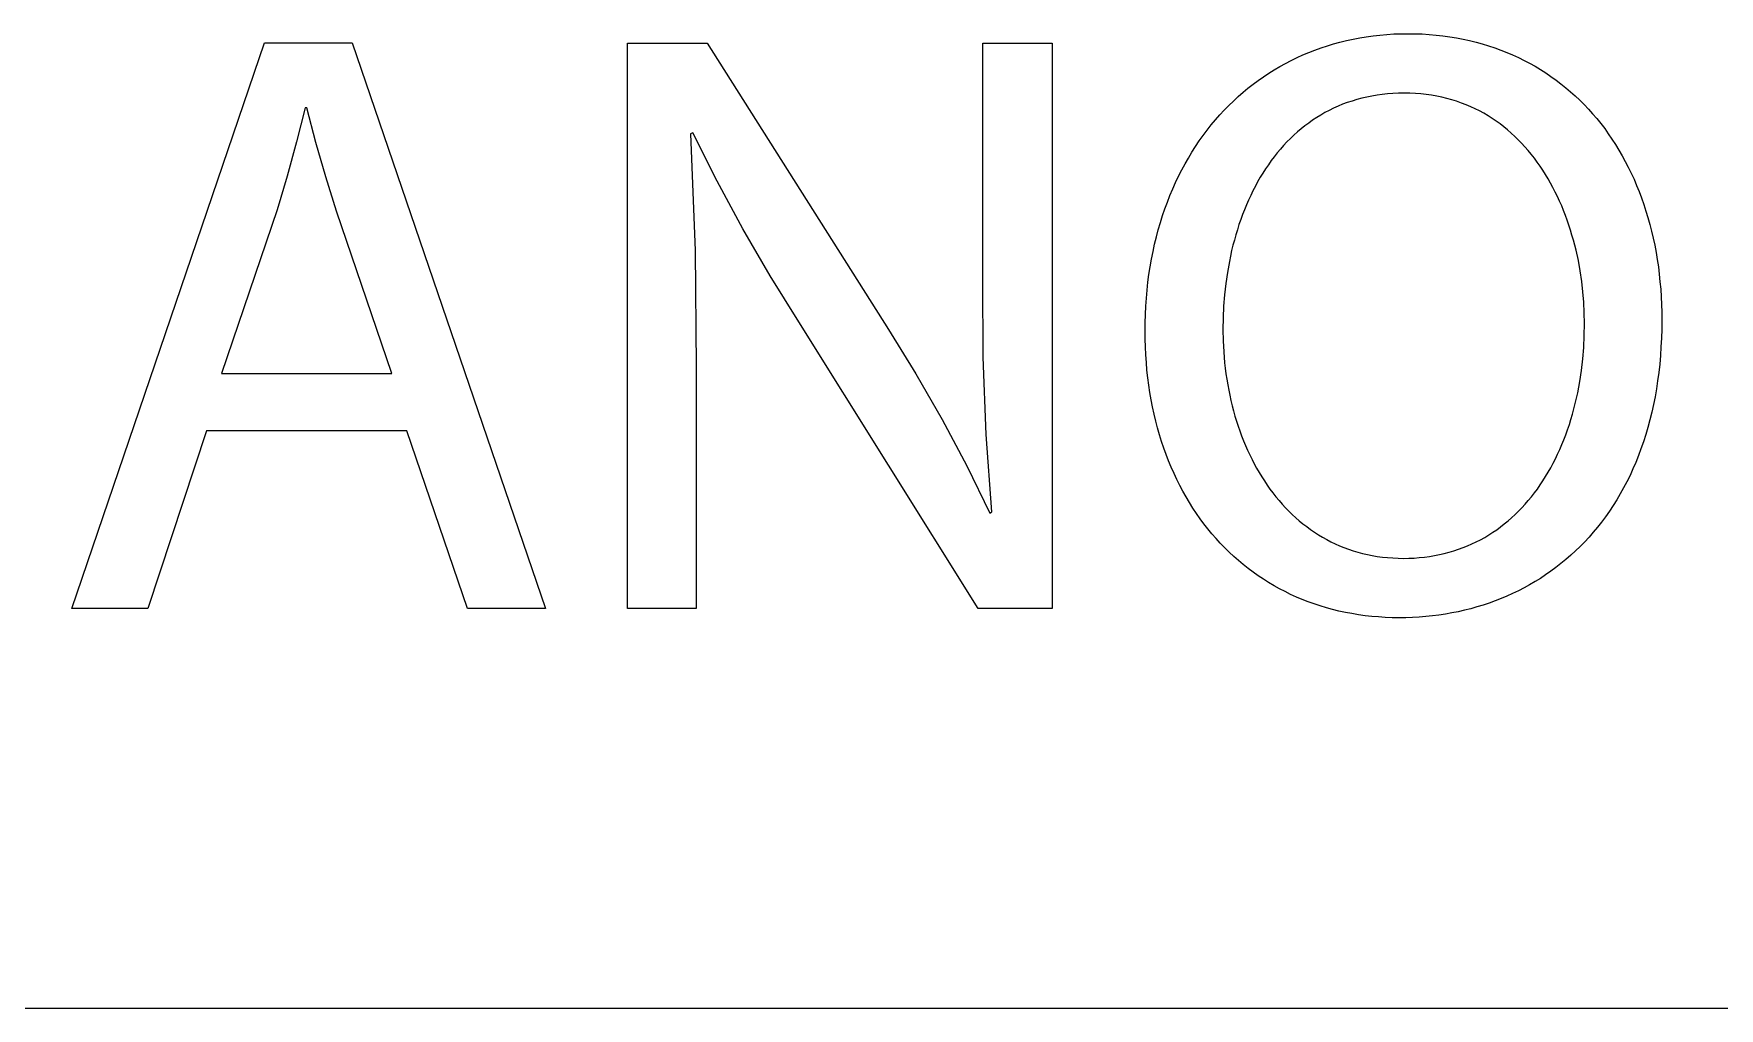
# Model space of a CAD drawing. Header units: millimetres. Extents: x 4001 to 9794, y -321 to 3726.
# Drawn here: x 8444.2 to 8560.7, y -321.4 to -254.1 of the extents above; entities that cross this region are included whole.
import ezdxf

# ---------------------------------------------------------------- set-up
doc = ezdxf.new("R2010")
doc.units = ezdxf.units.MM
doc.header["$MEASUREMENT"] = 0
doc.layers.add('Domyślny', color=7, linetype='Continuous', true_color=0x000000)

msp = doc.modelspace()

# ---------------------------------------------------------------- linework, layer by layer
at = {"layer": 'Domyślny', "color": 18, "lineweight": 15, "true_color": 0x000000}
for p, q in [((8446.84, -293.78), (8460.15, -254.7)), ((8460.15, -254.7), (8466.21, -254.7)), ((8466.21, -254.7), (8479.56, -293.78)), ((8485.24, -293.78), (8485.24, -254.72)), ((8485.24, -254.72), (8490.74, -254.72)), ((8490.74, -254.72), (8503.26, -274.49)), ((8509.8, -271.06), (8509.8, -254.72)), ((8509.8, -254.72), (8514.58, -254.72)), ((8514.58, -254.72), (8514.58, -293.78)), ((8532.74, -255.19), (8533.17, -255.03)), ((8533.17, -255.03), (8533.6, -254.89)), ((8533.6, -254.89), (8534.03, -254.76)), ((8534.03, -254.76), (8534.47, -254.64)), ((8534.47, -254.64), (8534.92, -254.53)), ((8534.92, -254.53), (8535.37, -254.43)), ((8535.37, -254.43), (8535.83, -254.35)), ((8535.83, -254.35), (8536.29, -254.27)), ((8536.29, -254.27), (8536.76, -254.21)), ((8536.76, -254.21), (8537.23, -254.16)), ((8537.23, -254.16), (8537.7, -254.11)), ((8537.7, -254.11), (8538.18, -254.08)), ((8538.18, -254.08), (8538.67, -254.07)), ((8538.67, -254.07), (8539.15, -254.06)), ((8539.15, -254.06), (8539.65, -254.07)), ((8539.65, -254.07), (8540.14, -254.08)), ((8540.14, -254.08), (8540.63, -254.11)), ((8540.63, -254.11), (8541.11, -254.16)), ((8541.11, -254.16), (8541.58, -254.21)), ((8541.58, -254.21), (8542.05, -254.27)), ((8542.05, -254.27), (8542.51, -254.35)), ((8542.51, -254.35), (8542.97, -254.44)), ((8542.97, -254.44), (8543.42, -254.53)), ((8543.42, -254.53), (8543.87, -254.64)), ((8543.87, -254.64), (8544.3, -254.76)), ((8544.3, -254.76), (8544.74, -254.89)), ((8544.74, -254.89), (8545.16, -255.03)), ((8545.16, -255.03), (8545.58, -255.19)), ((8530.31, -256.32), (8530.7, -256.11)), ((8530.7, -256.11), (8531.1, -255.9)), ((8531.1, -255.9), (8531.5, -255.71)), ((8531.5, -255.71), (8531.91, -255.52)), ((8531.91, -255.52), (8532.32, -255.35)), ((8532.32, -255.35), (8532.74, -255.19)), ((8545.58, -255.19), (8545.99, -255.35)), ((8545.99, -255.35), (8546.4, -255.52)), ((8546.4, -255.52), (8546.8, -255.7)), ((8546.8, -255.7), (8547.19, -255.9)), ((8547.19, -255.9), (8547.57, -256.1)), ((8547.57, -256.1), (8547.95, -256.31)), ((8528.46, -257.55), (8528.82, -257.29)), ((8528.82, -257.29), (8529.18, -257.03)), ((8529.18, -257.03), (8529.55, -256.78)), ((8529.55, -256.78), (8529.93, -256.55)), ((8529.93, -256.55), (8530.31, -256.32)), ((8547.95, -256.31), (8548.32, -256.54)), ((8548.32, -256.54), (8548.69, -256.77)), ((8548.69, -256.77), (8549.05, -257.01)), ((8549.05, -257.01), (8549.4, -257.26)), ((8549.4, -257.26), (8549.74, -257.52)), ((8527.1, -258.71), (8527.43, -258.4)), ((8527.43, -258.4), (8527.77, -258.11)), ((8527.77, -258.11), (8528.11, -257.83)), ((8528.11, -257.83), (8528.46, -257.55)), ((8535.97, -258.52), (8535.63, -258.61)), ((8536.32, -258.44), (8535.97, -258.52)), ((8536.67, -258.37), (8536.32, -258.44)), ((8537.03, -258.31), (8536.67, -258.37)), ((8537.39, -258.26), (8537.03, -258.31)), ((8537.76, -258.22), (8537.39, -258.26)), ((8538.13, -258.19), (8537.76, -258.22)), ((8538.52, -258.18), (8538.13, -258.19)), ((8538.9, -258.17), (8538.52, -258.18)), ((8539.3, -258.18), (8538.9, -258.17)), ((8539.68, -258.19), (8539.3, -258.18)), ((8540.06, -258.22), (8539.68, -258.19)), ((8540.43, -258.26), (8540.06, -258.22)), ((8540.8, -258.31), (8540.43, -258.26)), ((8541.16, -258.38), (8540.8, -258.31)), ((8541.51, -258.45), (8541.16, -258.38)), ((8541.86, -258.53), (8541.51, -258.45)), ((8542.2, -258.63), (8541.86, -258.53)), ((8549.74, -257.52), (8550.07, -257.79)), ((8550.07, -257.79), (8550.4, -258.07)), ((8550.4, -258.07), (8550.72, -258.36)), ((8550.72, -258.36), (8551.04, -258.66)), ((8462.97, -259.18), (8462.37, -261.54)), ((8463.08, -259.18), (8462.97, -259.18)), ((8463.71, -261.57), (8463.08, -259.18)), ((8525.86, -260.01), (8526.16, -259.67)), ((8526.16, -259.67), (8526.46, -259.34)), ((8526.46, -259.34), (8526.78, -259.02)), ((8526.78, -259.02), (8527.1, -258.71)), ((8533.14, -259.68), (8532.86, -259.85)), ((8533.43, -259.51), (8533.14, -259.68)), ((8533.73, -259.36), (8533.43, -259.51)), ((8534.03, -259.21), (8533.73, -259.36)), ((8534.34, -259.07), (8534.03, -259.21)), ((8534.65, -258.94), (8534.34, -259.07)), ((8534.97, -258.82), (8534.65, -258.94)), ((8535.3, -258.71), (8534.97, -258.82)), ((8535.63, -258.61), (8535.3, -258.71)), ((8542.53, -258.73), (8542.2, -258.63)), ((8542.86, -258.85), (8542.53, -258.73)), ((8543.18, -258.97), (8542.86, -258.85)), ((8543.5, -259.11), (8543.18, -258.97)), ((8543.81, -259.25), (8543.5, -259.11)), ((8544.11, -259.4), (8543.81, -259.25)), ((8544.41, -259.56), (8544.11, -259.4)), ((8544.7, -259.73), (8544.41, -259.56)), ((8544.98, -259.91), (8544.7, -259.73)), ((8551.04, -258.66), (8551.34, -258.96)), ((8551.34, -258.96), (8551.64, -259.28)), ((8551.64, -259.28), (8551.93, -259.6)), ((8551.93, -259.6), (8552.21, -259.93)), ((8525.01, -261.09), (8525.28, -260.72)), ((8525.28, -260.72), (8525.57, -260.36)), ((8525.57, -260.36), (8525.86, -260.01)), ((8531.53, -260.85), (8531.28, -261.07)), ((8531.78, -260.63), (8531.53, -260.85)), ((8532.04, -260.42), (8531.78, -260.63)), ((8532.31, -260.23), (8532.04, -260.42)), ((8532.58, -260.03), (8532.31, -260.23)), ((8532.86, -259.85), (8532.58, -260.03)), ((8545.26, -260.1), (8544.98, -259.91)), ((8545.53, -260.29), (8545.26, -260.1)), ((8545.79, -260.5), (8545.53, -260.29)), ((8546.05, -260.71), (8545.79, -260.5)), ((8546.3, -260.93), (8546.05, -260.71)), ((8552.21, -259.93), (8552.49, -260.27)), ((8552.49, -260.27), (8552.76, -260.62)), ((8552.76, -260.62), (8553.01, -260.98)), ((8462.37, -261.54), (8461.72, -263.9)), ((8464.39, -263.95), (8463.71, -261.57)), ((8489.75, -260.91), (8489.58, -260.97)), ((8489.58, -260.97), (8489.91, -269.03)), ((8491.43, -264.26), (8489.75, -260.91)), ((8524.23, -262.24), (8524.48, -261.85)), ((8524.48, -261.85), (8524.74, -261.47)), ((8524.74, -261.47), (8525.01, -261.09)), ((8530.35, -262.03), (8530.13, -262.29)), ((8530.57, -261.78), (8530.35, -262.03)), ((8530.8, -261.54), (8530.57, -261.78)), ((8531.04, -261.3), (8530.8, -261.54)), ((8531.28, -261.07), (8531.04, -261.3)), ((8546.55, -261.16), (8546.3, -260.93)), ((8546.79, -261.39), (8546.55, -261.16)), ((8547.02, -261.63), (8546.79, -261.39)), ((8547.25, -261.88), (8547.02, -261.63)), ((8547.47, -262.13), (8547.25, -261.88)), ((8553.01, -260.98), (8553.26, -261.34)), ((8553.26, -261.34), (8553.51, -261.72)), ((8553.51, -261.72), (8553.74, -262.1)), ((8523.53, -263.47), (8523.76, -263.06)), ((8523.76, -263.06), (8523.99, -262.65)), ((8523.99, -262.65), (8524.23, -262.24)), ((8529.52, -263.11), (8529.33, -263.4)), ((8529.72, -262.83), (8529.52, -263.11)), ((8529.92, -262.56), (8529.72, -262.83)), ((8530.13, -262.29), (8529.92, -262.56)), ((8547.69, -262.39), (8547.47, -262.13)), ((8547.9, -262.66), (8547.69, -262.39)), ((8548.1, -262.93), (8547.9, -262.66)), ((8548.3, -263.21), (8548.1, -262.93)), ((8548.49, -263.5), (8548.3, -263.21)), ((8553.74, -262.1), (8553.97, -262.49)), ((8553.97, -262.49), (8554.18, -262.88)), ((8554.18, -262.88), (8554.39, -263.29)), ((8461.72, -263.9), (8461.02, -266.24)), ((8465.13, -266.31), (8464.39, -263.95)), ((8493.21, -267.55), (8491.43, -264.26)), ((8522.91, -264.78), (8523.11, -264.34)), ((8523.11, -264.34), (8523.31, -263.9)), ((8523.31, -263.9), (8523.53, -263.47)), ((8528.78, -264.29), (8528.62, -264.6)), ((8528.96, -263.98), (8528.78, -264.29)), ((8529.14, -263.69), (8528.96, -263.98)), ((8529.33, -263.4), (8529.14, -263.69)), ((8548.67, -263.79), (8548.49, -263.5)), ((8548.85, -264.08), (8548.67, -263.79)), ((8549.02, -264.38), (8548.85, -264.08)), ((8549.18, -264.69), (8549.02, -264.38)), ((8554.39, -263.29), (8554.59, -263.7)), ((8554.59, -263.7), (8554.79, -264.12)), ((8554.79, -264.12), (8554.97, -264.54)), ((8522.54, -265.69), (8522.72, -265.23)), ((8522.72, -265.23), (8522.91, -264.78)), ((8528.15, -265.55), (8528, -265.88)), ((8528.3, -265.23), (8528.15, -265.55)), ((8528.45, -264.91), (8528.3, -265.23)), ((8528.62, -264.6), (8528.45, -264.91)), ((8549.34, -265), (8549.18, -264.69)), ((8549.5, -265.31), (8549.34, -265)), ((8549.64, -265.63), (8549.5, -265.31)), ((8554.97, -264.54), (8555.14, -264.97)), ((8555.14, -264.97), (8555.31, -265.41)), ((8555.31, -265.41), (8555.47, -265.86)), ((8461.02, -266.24), (8457.18, -277.54)), ((8468.95, -277.54), (8465.13, -266.31)), ((8522.06, -267.11), (8522.21, -266.63)), ((8522.21, -266.63), (8522.37, -266.15)), ((8522.37, -266.15), (8522.54, -265.69)), ((8527.74, -266.56), (8527.61, -266.9)), ((8527.87, -266.22), (8527.74, -266.56)), ((8528, -265.88), (8527.87, -266.22)), ((8549.79, -265.96), (8549.64, -265.63)), ((8549.92, -266.28), (8549.79, -265.96)), ((8550.05, -266.61), (8549.92, -266.28)), ((8550.17, -266.95), (8550.05, -266.61)), ((8555.47, -265.86), (8555.61, -266.31)), ((8555.61, -266.31), (8555.75, -266.77)), ((8495.09, -270.79), (8493.21, -267.55)), ((8521.78, -268.1), (8521.91, -267.6)), ((8521.91, -267.6), (8522.06, -267.11)), ((8527.38, -267.6), (8527.27, -267.96)), ((8527.49, -267.25), (8527.38, -267.6)), ((8527.61, -266.9), (8527.49, -267.25)), ((8550.29, -267.29), (8550.17, -266.95)), ((8550.4, -267.63), (8550.29, -267.29)), ((8550.5, -267.97), (8550.4, -267.63)), ((8555.75, -266.77), (8555.88, -267.24)), ((8555.88, -267.24), (8556, -267.71)), ((8556, -267.71), (8556.11, -268.19)), ((8489.91, -269.03), (8489.99, -277.09)), ((8521.55, -269.11), (8521.66, -268.6)), ((8521.66, -268.6), (8521.78, -268.1)), ((8526.98, -269.05), (8526.9, -269.42)), ((8527.07, -268.68), (8526.98, -269.05)), ((8527.17, -268.32), (8527.07, -268.68)), ((8527.27, -267.96), (8527.17, -268.32)), ((8550.6, -268.32), (8550.5, -267.97)), ((8550.7, -268.67), (8550.6, -268.32)), ((8550.78, -269.02), (8550.7, -268.67)), ((8550.94, -269.73), (8550.78, -269.02)), ((8556.11, -268.19), (8556.22, -268.68)), ((8556.22, -268.68), (8556.31, -269.17)), ((8521.27, -270.69), (8521.35, -270.16)), ((8521.35, -270.16), (8521.45, -269.63)), ((8521.45, -269.63), (8521.55, -269.11)), ((8526.83, -269.8), (8526.69, -270.55)), ((8526.9, -269.42), (8526.83, -269.8)), ((8551.07, -270.45), (8550.94, -269.73)), ((8556.31, -269.17), (8556.39, -269.67)), ((8556.39, -269.67), (8556.47, -270.17)), ((8556.47, -270.17), (8556.53, -270.68)), ((8497.07, -273.97), (8495.09, -270.79)), ((8509.82, -276.41), (8509.8, -271.06)), ((8521.14, -271.77), (8521.2, -271.23)), ((8521.2, -271.23), (8521.27, -270.69)), ((8526.58, -271.32), (8526.49, -272.1)), ((8526.69, -270.55), (8526.58, -271.32)), ((8551.18, -271.17), (8551.07, -270.45)), ((8551.26, -271.89), (8551.18, -271.17)), ((8556.53, -270.68), (8556.58, -271.2)), ((8556.58, -271.2), (8556.63, -271.72)), ((8521.05, -272.89), (8521.09, -272.33)), ((8521.09, -272.33), (8521.14, -271.77)), ((8526.49, -272.1), (8526.43, -272.89)), ((8551.32, -272.62), (8551.26, -271.89)), ((8556.63, -271.72), (8556.66, -272.24)), ((8556.66, -272.24), (8556.69, -272.77)), ((8521.01, -274.03), (8521.02, -273.45)), ((8521.02, -273.45), (8521.05, -272.89)), ((8526.4, -273.69), (8526.38, -274.49)), ((8526.43, -272.89), (8526.4, -273.69)), ((8551.35, -273.35), (8551.32, -272.62)), ((8551.36, -274.08), (8551.35, -273.35)), ((8556.69, -272.77), (8556.7, -273.31)), ((8556.7, -273.31), (8556.71, -273.85)), ((8509.47, -293.78), (8497.07, -273.97)), ((8503.26, -274.49), (8505.17, -277.57)), ((8521, -274.6), (8521.01, -274.03)), ((8521.01, -275.16), (8521, -274.6)), ((8526.38, -274.49), (8526.4, -275.27)), ((8551.35, -274.91), (8551.36, -274.08)), ((8556.7, -274.48), (8556.68, -275.09)), ((8556.71, -273.85), (8556.7, -274.48)), ((8521.02, -275.7), (8521.01, -275.16)), ((8521.05, -276.24), (8521.02, -275.7)), ((8526.4, -275.27), (8526.44, -276.04)), ((8526.44, -276.04), (8526.5, -276.8)), ((8551.25, -276.53), (8551.31, -275.73)), ((8551.31, -275.73), (8551.35, -274.91)), ((8556.65, -275.7), (8556.61, -276.3)), ((8556.68, -275.09), (8556.65, -275.7)), ((8489.99, -277.09), (8489.99, -293.78)), ((8510.03, -281.76), (8509.82, -276.41)), ((8521.09, -276.78), (8521.05, -276.24)), ((8521.13, -277.3), (8521.09, -276.78)), ((8526.5, -276.8), (8526.54, -277.18)), ((8526.54, -277.18), (8526.59, -277.56)), ((8551.16, -277.32), (8551.25, -276.53)), ((8556.56, -276.89), (8556.5, -277.47)), ((8556.61, -276.3), (8556.56, -276.89)), ((8457.18, -277.54), (8468.95, -277.54)), ((8505.17, -277.57), (8506.98, -280.72)), ((8521.19, -277.83), (8521.13, -277.3)), ((8521.26, -278.34), (8521.19, -277.83)), ((8521.33, -278.85), (8521.26, -278.34)), ((8526.59, -277.56), (8526.65, -277.94)), ((8526.65, -277.94), (8526.71, -278.31)), ((8526.71, -278.31), (8526.78, -278.68)), ((8550.97, -278.49), (8551.04, -278.1)), ((8551.04, -278.1), (8551.16, -277.32)), ((8556.42, -278.04), (8556.34, -278.6)), ((8556.5, -277.47), (8556.42, -278.04)), ((8521.42, -279.35), (8521.33, -278.85)), ((8521.52, -279.85), (8521.42, -279.35)), ((8526.78, -278.68), (8526.85, -279.04)), ((8526.85, -279.04), (8526.93, -279.41)), ((8526.93, -279.41), (8527.02, -279.77)), ((8550.73, -279.62), (8550.81, -279.25)), ((8550.81, -279.25), (8550.9, -278.87)), ((8550.9, -278.87), (8550.97, -278.49)), ((8556.24, -279.15), (8556.13, -279.69)), ((8556.34, -278.6), (8556.24, -279.15)), ((8521.62, -280.34), (8521.52, -279.85)), ((8521.74, -280.82), (8521.62, -280.34)), ((8527.02, -279.77), (8527.11, -280.12)), ((8527.11, -280.12), (8527.21, -280.48)), ((8527.21, -280.48), (8527.32, -280.83)), ((8550.43, -280.71), (8550.53, -280.35)), ((8550.53, -280.35), (8550.63, -279.99)), ((8550.63, -279.99), (8550.73, -279.62)), ((8556.02, -280.22), (8555.89, -280.74)), ((8556.13, -279.69), (8556.02, -280.22)), ((8456.14, -281.5), (8452.09, -293.78)), ((8469.99, -281.5), (8456.14, -281.5)), ((8474.17, -293.78), (8469.99, -281.5)), ((8506.98, -280.72), (8508.68, -283.92)), ((8510.41, -287.1), (8510.03, -281.76)), ((8521.86, -281.3), (8521.74, -280.82)), ((8522, -281.77), (8521.86, -281.3)), ((8522.14, -282.23), (8522, -281.77)), ((8527.32, -280.83), (8527.43, -281.17)), ((8527.43, -281.17), (8527.55, -281.51)), ((8527.55, -281.51), (8527.67, -281.85)), ((8527.67, -281.85), (8527.8, -282.18)), ((8549.94, -282.11), (8550.07, -281.77)), ((8550.07, -281.77), (8550.2, -281.42)), ((8550.2, -281.42), (8550.32, -281.07)), ((8550.32, -281.07), (8550.43, -280.71)), ((8555.6, -281.76), (8555.44, -282.25)), ((8555.75, -281.26), (8555.6, -281.76)), ((8555.89, -280.74), (8555.75, -281.26)), ((8522.29, -282.69), (8522.14, -282.23)), ((8522.46, -283.14), (8522.29, -282.69)), ((8527.8, -282.18), (8527.94, -282.51)), ((8527.94, -282.51), (8528.08, -282.84)), ((8528.08, -282.84), (8528.23, -283.16)), ((8549.51, -283.11), (8549.66, -282.78)), ((8549.66, -282.78), (8549.81, -282.45)), ((8549.81, -282.45), (8549.94, -282.11)), ((8555.27, -282.74), (8555.1, -283.21)), ((8555.44, -282.25), (8555.27, -282.74)), ((8508.68, -283.92), (8510.28, -287.18)), ((8522.63, -283.58), (8522.46, -283.14)), ((8522.81, -284.01), (8522.63, -283.58)), ((8523, -284.44), (8522.81, -284.01)), ((8528.23, -283.16), (8528.39, -283.47)), ((8528.39, -283.47), (8528.55, -283.78)), ((8528.55, -283.78), (8528.71, -284.08)), ((8528.71, -284.08), (8528.89, -284.38)), ((8548.86, -284.36), (8549.03, -284.05)), ((8549.03, -284.05), (8549.2, -283.74)), ((8549.2, -283.74), (8549.36, -283.43)), ((8549.36, -283.43), (8549.51, -283.11)), ((8554.71, -284.13), (8554.51, -284.58)), ((8554.91, -283.68), (8554.71, -284.13)), ((8555.1, -283.21), (8554.91, -283.68)), ((8523.19, -284.86), (8523, -284.44)), ((8523.4, -285.27), (8523.19, -284.86)), ((8523.61, -285.67), (8523.4, -285.27)), ((8528.89, -284.38), (8529.06, -284.68)), ((8529.06, -284.68), (8529.25, -284.96)), ((8529.25, -284.96), (8529.44, -285.25)), ((8529.44, -285.25), (8529.63, -285.52)), ((8548.11, -285.52), (8548.3, -285.24)), ((8548.3, -285.24), (8548.49, -284.95)), ((8548.49, -284.95), (8548.68, -284.66)), ((8548.68, -284.66), (8548.86, -284.36)), ((8554.29, -285.02), (8554.07, -285.44)), ((8554.51, -284.58), (8554.29, -285.02)), ((8523.84, -286.07), (8523.61, -285.67)), ((8524.07, -286.46), (8523.84, -286.07)), ((8524.31, -286.84), (8524.07, -286.46)), ((8529.63, -285.52), (8529.84, -285.79)), ((8529.84, -285.79), (8530.04, -286.06)), ((8530.04, -286.06), (8530.26, -286.31)), ((8530.26, -286.31), (8530.48, -286.56)), ((8547.26, -286.57), (8547.48, -286.32)), ((8547.48, -286.32), (8547.7, -286.06)), ((8547.7, -286.06), (8547.9, -285.79)), ((8547.9, -285.79), (8548.11, -285.52)), ((8553.59, -286.27), (8553.34, -286.66)), ((8553.84, -285.86), (8553.59, -286.27)), ((8554.07, -285.44), (8553.84, -285.86)), ((8510.28, -287.18), (8510.41, -287.1)), ((8524.55, -287.21), (8524.31, -286.84)), ((8524.81, -287.57), (8524.55, -287.21)), ((8525.07, -287.93), (8524.81, -287.57)), ((8530.48, -286.56), (8530.7, -286.81)), ((8530.7, -286.81), (8530.93, -287.05)), ((8530.93, -287.05), (8531.17, -287.28)), ((8531.17, -287.28), (8531.41, -287.5)), ((8531.41, -287.5), (8531.66, -287.71)), ((8546.08, -287.72), (8546.32, -287.51)), ((8546.32, -287.51), (8546.57, -287.28)), ((8546.57, -287.28), (8546.8, -287.05)), ((8546.8, -287.05), (8547.04, -286.81)), ((8547.04, -286.81), (8547.26, -286.57)), ((8552.82, -287.43), (8552.55, -287.8)), ((8553.09, -287.05), (8552.82, -287.43)), ((8553.34, -286.66), (8553.09, -287.05)), ((8525.34, -288.28), (8525.07, -287.93)), ((8525.62, -288.61), (8525.34, -288.28)), ((8525.91, -288.94), (8525.62, -288.61)), ((8531.66, -287.71), (8531.91, -287.92)), ((8531.91, -287.92), (8532.17, -288.12)), ((8532.17, -288.12), (8532.43, -288.32)), ((8532.43, -288.32), (8532.7, -288.5)), ((8532.7, -288.5), (8532.98, -288.68)), ((8532.98, -288.68), (8533.26, -288.85)), ((8533.26, -288.85), (8533.55, -289.01)), ((8544.18, -289.02), (8544.47, -288.86)), ((8544.47, -288.86), (8544.75, -288.69)), ((8544.75, -288.69), (8545.03, -288.51)), ((8545.03, -288.51), (8545.3, -288.33)), ((8545.3, -288.33), (8545.56, -288.13)), ((8545.56, -288.13), (8545.82, -287.93)), ((8545.82, -287.93), (8546.08, -287.72)), ((8551.68, -288.85), (8551.37, -289.18)), ((8551.97, -288.51), (8551.68, -288.85)), ((8552.26, -288.16), (8551.97, -288.51)), ((8552.55, -287.8), (8552.26, -288.16)), ((8526.2, -289.27), (8525.91, -288.94)), ((8526.51, -289.58), (8526.2, -289.27)), ((8526.81, -289.88), (8526.51, -289.58)), ((8527.13, -290.18), (8526.81, -289.88)), ((8533.55, -289.01), (8533.84, -289.16)), ((8533.84, -289.16), (8534.13, -289.3)), ((8534.13, -289.3), (8534.44, -289.44)), ((8534.44, -289.44), (8534.74, -289.56)), ((8534.74, -289.56), (8535.06, -289.68)), ((8535.06, -289.68), (8535.38, -289.78)), ((8535.38, -289.78), (8535.7, -289.88)), ((8535.7, -289.88), (8536.03, -289.97)), ((8536.03, -289.97), (8536.36, -290.05)), ((8541.35, -290.05), (8541.68, -289.97)), ((8541.68, -289.97), (8542.01, -289.89)), ((8542.01, -289.89), (8542.34, -289.79)), ((8542.34, -289.79), (8542.66, -289.68)), ((8542.66, -289.68), (8542.97, -289.57)), ((8542.97, -289.57), (8543.28, -289.44)), ((8543.28, -289.44), (8543.59, -289.31)), ((8543.59, -289.31), (8543.89, -289.17)), ((8543.89, -289.17), (8544.18, -289.02)), ((8550.74, -289.8), (8550.41, -290.1)), ((8551.06, -289.5), (8550.74, -289.8)), ((8551.37, -289.18), (8551.06, -289.5)), ((8527.45, -290.46), (8527.13, -290.18)), ((8527.78, -290.74), (8527.45, -290.46)), ((8528.12, -291.01), (8527.78, -290.74)), ((8528.47, -291.27), (8528.12, -291.01)), ((8536.36, -290.05), (8536.7, -290.11)), ((8536.7, -290.11), (8537.05, -290.17)), ((8537.05, -290.17), (8537.4, -290.22)), ((8537.4, -290.22), (8537.75, -290.26)), ((8537.75, -290.26), (8538.11, -290.28)), ((8538.11, -290.28), (8538.48, -290.3)), ((8538.48, -290.3), (8538.85, -290.31)), ((8538.85, -290.31), (8539.22, -290.3)), ((8539.22, -290.3), (8539.59, -290.29)), ((8539.59, -290.29), (8539.95, -290.26)), ((8539.95, -290.26), (8540.31, -290.22)), ((8540.31, -290.22), (8540.66, -290.17)), ((8540.66, -290.17), (8541, -290.12)), ((8541, -290.12), (8541.35, -290.05)), ((8549.39, -290.94), (8549.04, -291.2)), ((8549.74, -290.67), (8549.39, -290.94)), ((8550.08, -290.39), (8549.74, -290.67)), ((8550.41, -290.1), (8550.08, -290.39)), ((8528.82, -291.51), (8528.47, -291.27)), ((8529.18, -291.75), (8528.82, -291.51)), ((8529.54, -291.98), (8529.18, -291.75)), ((8529.91, -292.2), (8529.54, -291.98)), ((8530.29, -292.41), (8529.91, -292.2)), ((8547.19, -292.35), (8546.8, -292.55)), ((8547.57, -292.14), (8547.19, -292.35)), ((8547.95, -291.92), (8547.57, -292.14)), ((8548.32, -291.69), (8547.95, -291.92)), ((8548.68, -291.45), (8548.32, -291.69)), ((8549.04, -291.2), (8548.68, -291.45)), ((8530.67, -292.61), (8530.29, -292.41)), ((8531.06, -292.8), (8530.67, -292.61)), ((8531.46, -292.98), (8531.06, -292.8)), ((8531.86, -293.15), (8531.46, -292.98)), ((8532.27, -293.31), (8531.86, -293.15)), ((8532.68, -293.46), (8532.27, -293.31)), ((8533.1, -293.6), (8532.68, -293.46)), ((8544.78, -293.4), (8544.36, -293.54)), ((8545.19, -293.25), (8544.78, -293.4)), ((8545.6, -293.09), (8545.19, -293.25)), ((8546, -292.92), (8545.6, -293.09)), ((8546.4, -292.74), (8546, -292.92)), ((8546.8, -292.55), (8546.4, -292.74)), ((8452.09, -293.78), (8446.84, -293.78)), ((8479.56, -293.78), (8474.17, -293.78)), ((8489.99, -293.78), (8485.24, -293.78)), ((8514.58, -293.78), (8509.47, -293.78)), ((8533.53, -293.73), (8533.1, -293.6)), ((8533.96, -293.85), (8533.53, -293.73)), ((8534.4, -293.95), (8533.96, -293.85)), ((8534.84, -294.05), (8534.4, -293.95)), ((8535.29, -294.13), (8534.84, -294.05)), ((8535.74, -294.21), (8535.29, -294.13)), ((8536.2, -294.27), (8535.74, -294.21)), ((8536.66, -294.32), (8536.2, -294.27)), ((8537.13, -294.36), (8536.66, -294.32)), ((8537.6, -294.39), (8537.13, -294.36)), ((8538.07, -294.41), (8537.6, -294.39)), ((8538.56, -294.42), (8538.07, -294.41)), ((8539.02, -294.41), (8538.56, -294.42)), ((8539.49, -294.39), (8539.02, -294.41)), ((8539.95, -294.37), (8539.49, -294.39)), ((8540.4, -294.33), (8539.95, -294.37)), ((8540.86, -294.29), (8540.4, -294.33)), ((8541.31, -294.23), (8540.86, -294.29)), ((8541.76, -294.16), (8541.31, -294.23)), ((8542.2, -294.08), (8541.76, -294.16)), ((8542.64, -294), (8542.2, -294.08)), ((8543.08, -293.9), (8542.64, -294)), ((8543.51, -293.79), (8543.08, -293.9)), ((8543.93, -293.67), (8543.51, -293.79)), ((8544.36, -293.54), (8543.93, -293.67)), ((9788.8, -321.4), (4001.48, -321.4)), ((9788.8, -321.4), (7605.14, -321.4))]:
    msp.add_line(p, q, dxfattribs=at)

doc.saveas('drawing.dxf')
